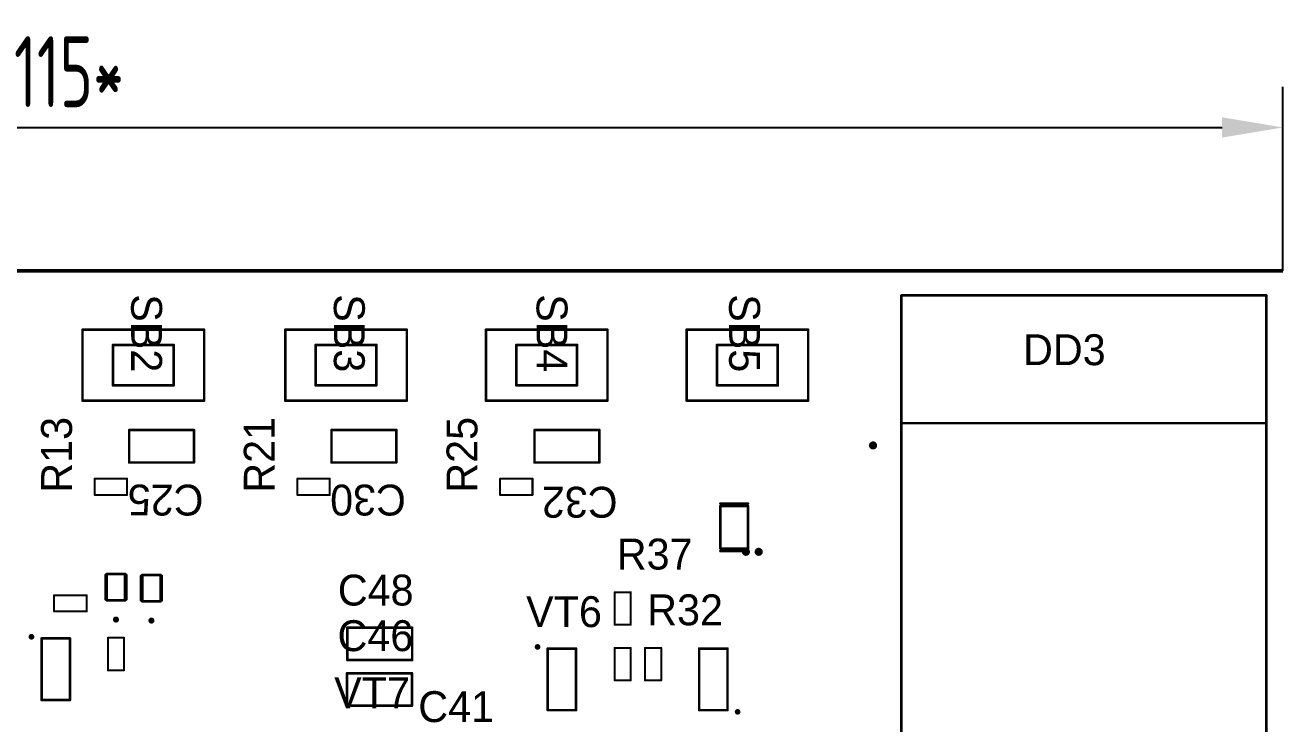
# Model space of a CAD drawing. Extents: x 882 to 2872, y 74 to 1007.
# Drawn here: x 2749 to 2811, y 433 to 467.4 of the extents above; entities that cross this region are included whole.
import ezdxf

# ---------------------------------------------------------------- set-up
doc = ezdxf.new("R2010")
doc.units = 0
doc.header["$MEASUREMENT"] = 0
doc.layers.get('0').update_dxf_attribs({"linetype": 'CONTINUOUS'})
doc.layers.get('DEFPOINTS').update_dxf_attribs({"linetype": 'CONTINUOUS'})
doc.layers.add('KeepOutLayer', color=6, linetype='CONTINUOUS', lineweight=158)
doc.layers.add('тонкая', color=7, linetype='CONTINUOUS', lineweight=20)
doc.layers.add('Mechanical13', color=56, linetype='CONTINUOUS')
doc.layers.add('TopOverlay', color=2, linetype='CONTINUOUS')
doc.styles.add('ЕСКД', font='eskd15.shx', dxfattribs={"width": 0.8})
doc.dimstyles.new('ЕСКД', dxfattribs={"dimtxt": 3.5, "dimasz": 3, "dimexe": 2, "dimexo": 0, "dimgap": 1, "dimtad": 1, "dimtoh": 1, "dimtxsty": 'ЕСКД', "dimcen": 0, "dimazin": 2, "dimtfac": 1, "dimtmove": 0, "dimatfit": 3, "dimfxl": 1, "dimarcsym": 0})

# ---------------------------------------------------------------- blocks, each defined once
blk = doc.blocks.new('CAP3216X125N_25')
at = {"layer": 'Mechanical13', "const_width": 0.127}
for points in [[(-1.6, 0.8), (-1.6, -0.8)], [(1.6, 0.8), (-1.6, 0.8)], [(1.6, 0.8), (1.6, -0.8)], [(1.6, -0.8), (-1.6, -0.8)]]:
    blk.add_lwpolyline(points, dxfattribs=at)
at = {"layer": 'Mechanical13', "const_width": 0.0635}
for points in [[(-1.632, 0.8, 1), (-1.568, 0.8, 1)], [(-1.632, 0.8, 1), (-1.568, 0.8, 1)], [(1.568, 0.8, 1), (1.632, 0.8, 1)], [(1.568, 0.8, 1), (1.632, 0.8, 1)], [(-1.632, -0.8, 1), (-1.568, -0.8, 1)], [(-1.632, -0.8, 1), (-1.568, -0.8, 1)], [(1.568, -0.8, 1), (1.632, -0.8, 1)], [(1.568, -0.8, 1), (1.632, -0.8, 1)]]:
    blk.add_lwpolyline(points, format="xyb", close=True, dxfattribs=at)
blk = doc.blocks.new('CAP3216X125N_30')
at = {"layer": 'Mechanical13', "const_width": 0.127}
for points in [[(-1.6, 0.8), (-1.6, -0.8)], [(1.6, 0.8), (-1.6, 0.8)], [(1.6, 0.8), (1.6, -0.8)], [(1.6, -0.8), (-1.6, -0.8)]]:
    blk.add_lwpolyline(points, dxfattribs=at)
at = {"layer": 'Mechanical13', "const_width": 0.0635}
for points in [[(-1.632, 0.8, 1), (-1.568, 0.8, 1)], [(-1.632, 0.8, 1), (-1.568, 0.8, 1)], [(1.568, 0.8, 1), (1.632, 0.8, 1)], [(1.568, 0.8, 1), (1.632, 0.8, 1)], [(-1.632, -0.8, 1), (-1.568, -0.8, 1)], [(-1.632, -0.8, 1), (-1.568, -0.8, 1)], [(1.568, -0.8, 1), (1.632, -0.8, 1)], [(1.568, -0.8, 1), (1.632, -0.8, 1)]]:
    blk.add_lwpolyline(points, format="xyb", close=True, dxfattribs=at)
blk = doc.blocks.new('CAP3216X125N_32')
at = {"layer": 'Mechanical13', "const_width": 0.127}
for points in [[(-1.6, 0.8), (-1.6, -0.8)], [(1.6, 0.8), (-1.6, 0.8)], [(1.6, 0.8), (1.6, -0.8)], [(1.6, -0.8), (-1.6, -0.8)]]:
    blk.add_lwpolyline(points, dxfattribs=at)
at = {"layer": 'Mechanical13', "const_width": 0.0635}
for points in [[(-1.632, 0.8, 1), (-1.568, 0.8, 1)], [(-1.632, 0.8, 1), (-1.568, 0.8, 1)], [(1.568, 0.8, 1), (1.632, 0.8, 1)], [(1.568, 0.8, 1), (1.632, 0.8, 1)], [(-1.632, -0.8, 1), (-1.568, -0.8, 1)], [(-1.632, -0.8, 1), (-1.568, -0.8, 1)], [(1.568, -0.8, 1), (1.632, -0.8, 1)], [(1.568, -0.8, 1), (1.632, -0.8, 1)]]:
    blk.add_lwpolyline(points, format="xyb", close=True, dxfattribs=at)
blk = doc.blocks.new('CAP3216X125N_46')
at = {"layer": 'Mechanical13', "const_width": 0.127}
for points in [[(-1.6, -0.8), (-1.6, 0.8)], [(-1.6, 0.8), (1.6, 0.8)], [(1.6, -0.8), (1.6, 0.8)], [(-1.6, -0.8), (1.6, -0.8)]]:
    blk.add_lwpolyline(points, dxfattribs=at)
at = {"layer": 'Mechanical13', "const_width": 0.0635}
for points in [[(-1.632, 0.8, 1), (-1.568, 0.8, 1)], [(-1.632, 0.8, 1), (-1.568, 0.8, 1)], [(1.568, 0.8, 1), (1.632, 0.8, 1)], [(1.568, 0.8, 1), (1.632, 0.8, 1)], [(-1.632, -0.8, 1), (-1.568, -0.8, 1)], [(-1.632, -0.8, 1), (-1.568, -0.8, 1)], [(1.568, -0.8, 1), (1.632, -0.8, 1)], [(1.568, -0.8, 1), (1.632, -0.8, 1)]]:
    blk.add_lwpolyline(points, format="xyb", close=True, dxfattribs=at)
blk = doc.blocks.new('CAP3216X125N_48')
at = {"layer": 'Mechanical13', "const_width": 0.127}
for points in [[(-1.6, -0.8), (-1.6, 0.8)], [(-1.6, 0.8), (1.6, 0.8)], [(1.6, -0.8), (1.6, 0.8)], [(-1.6, -0.8), (1.6, -0.8)]]:
    blk.add_lwpolyline(points, dxfattribs=at)
at = {"layer": 'Mechanical13', "const_width": 0.0635}
for points in [[(-1.632, 0.8, 1), (-1.568, 0.8, 1)], [(-1.632, 0.8, 1), (-1.568, 0.8, 1)], [(1.568, 0.8, 1), (1.632, 0.8, 1)], [(1.568, 0.8, 1), (1.632, 0.8, 1)], [(-1.632, -0.8, 1), (-1.568, -0.8, 1)], [(-1.632, -0.8, 1), (-1.568, -0.8, 1)], [(1.568, -0.8, 1), (1.632, -0.8, 1)], [(1.568, -0.8, 1), (1.632, -0.8, 1)]]:
    blk.add_lwpolyline(points, format="xyb", close=True, dxfattribs=at)
blk = doc.blocks.new('XCVR_ESP32_WROVER_53')
at = {"layer": 'Mechanical13', "const_width": 0.127}
for points in [[(-9, 9.4), (-9, 15.7)], [(-9, 15.7), (9, 15.7)], [(9, 9.4), (9, 15.7)], [(-9, -15.7), (-9, 9.4)], [(-9, 9.4), (9, 9.4)], [(9, -15.7), (9, 9.4)], [(-9, -15.7), (9, -15.7)]]:
    blk.add_lwpolyline(points, dxfattribs=at)
at = {"layer": 'Mechanical13'}
for points, const_width in [([(-9.032, 15.7, 1), (-8.968, 15.7, 1)], 0.0635), ([(-9.032, 15.7, 1), (-8.968, 15.7, 1)], 0.0635), ([(8.968, 15.7, 1), (9.032, 15.7, 1)], 0.0635), ([(8.968, 15.7, 1), (9.032, 15.7, 1)], 0.0635), ([(-9.032, 9.4, 1), (-8.968, 9.4, 1)], 0.0635), ([(-9.032, 9.4, 1), (-8.968, 9.4, 1)], 0.0635), ([(-9.032, 9.4, 1), (-8.968, 9.4, 1)], 0.0635), ([(8.968, 9.4, 1), (9.032, 9.4, 1)], 0.0635), ([(8.968, 9.4, 1), (9.032, 9.4, 1)], 0.0635), ([(8.968, 9.4, 1), (9.032, 9.4, 1)], 0.0635), ([(-10.3, 8.3, 1), (-10.5, 8.3, 1)], 0.2), ([(-10.55, 8.3, 1), (-10.45, 8.3, 1)], 0.1), ([(-10.35, 8.3, 1), (-10.25, 8.3, 1)], 0.1), ([(-9.032, -15.7, 1), (-8.968, -15.7, 1)], 0.0635), ([(-9.032, -15.7, 1), (-8.968, -15.7, 1)], 0.0635), ([(8.968, -15.7, 1), (9.032, -15.7, 1)], 0.0635), ([(8.968, -15.7, 1), (9.032, -15.7, 1)], 0.0635)]:
    blk.add_lwpolyline(points, format="xyb", close=True, dxfattribs=dict(at, const_width=const_width))
at = {"layer": 'TopOverlay', "const_width": 0.127}
for points in [[(-9, 9.13), (-9, 15.7)], [(-9, 15.7), (9, 15.7)], [(9, 9.13), (9, 15.7)], [(-9, -15.7), (-9, -15.5)], [(9, -15.7), (9, -15.5)], [(-9, -15.7), (9, -15.7)]]:
    blk.add_lwpolyline(points, dxfattribs=at)
at = {"layer": 'TopOverlay'}
for points, const_width in [([(-9.032, 15.7, 1), (-8.968, 15.7, 1)], 0.0635), ([(-9.032, 15.7, 1), (-8.968, 15.7, 1)], 0.0635), ([(8.968, 15.7, 1), (9.032, 15.7, 1)], 0.0635), ([(8.968, 15.7, 1), (9.032, 15.7, 1)], 0.0635), ([(-9.032, 9.13, 1), (-8.968, 9.13, 1)], 0.0635), ([(8.968, 9.13, 1), (9.032, 9.13, 1)], 0.0635), ([(-10.3, 8.3, 1), (-10.5, 8.3, 1)], 0.2), ([(-10.55, 8.3, 1), (-10.45, 8.3, 1)], 0.1), ([(-10.35, 8.3, 1), (-10.25, 8.3, 1)], 0.1), ([(-9.032, -15.5, 1), (-8.968, -15.5, 1)], 0.0635), ([(8.968, -15.5, 1), (9.032, -15.5, 1)], 0.0635), ([(-9.032, -15.7, 1), (-8.968, -15.7, 1)], 0.0635), ([(-9.032, -15.7, 1), (-8.968, -15.7, 1)], 0.0635), ([(8.968, -15.7, 1), (9.032, -15.7, 1)], 0.0635), ([(8.968, -15.7, 1), (9.032, -15.7, 1)], 0.0635)]:
    blk.add_lwpolyline(points, format="xyb", close=True, dxfattribs=dict(at, const_width=const_width))
blk = doc.blocks.new('SOP65P210X100_6N_60')
at = {"layer": 'Mechanical13'}
for points, const_width in [([(-1.111, 1.208, 1), (-1.311, 1.208, 1)], 0.2), ([(-1.361, 1.208, 1), (-1.261, 1.208, 1)], 0.1), ([(-1.161, 1.208, 1), (-1.061, 1.208, 1)], 0.1), ([(-0.712, 1.05, 1), (-0.648, 1.05, 1)], 0.0635), ([(-0.712, 1.05, 1), (-0.648, 1.05, 1)], 0.0635), ([(0.648, 1.05, 1), (0.712, 1.05, 1)], 0.0635), ([(0.648, 1.05, 1), (0.712, 1.05, 1)], 0.0635), ([(-0.712, -1.05, 1), (-0.648, -1.05, 1)], 0.0635), ([(-0.712, -1.05, 1), (-0.648, -1.05, 1)], 0.0635), ([(0.648, -1.05, 1), (0.712, -1.05, 1)], 0.0635), ([(0.648, -1.05, 1), (0.712, -1.05, 1)], 0.0635)]:
    blk.add_lwpolyline(points, format="xyb", close=True, dxfattribs=dict(at, const_width=const_width))
at = {"layer": 'Mechanical13', "const_width": 0.127}
for points in [[(0.68, 1.05), (-0.68, 1.05)], [(-0.68, 1.05), (-0.68, -1.05)], [(0.68, 1.05), (0.68, -1.05)], [(0.68, -1.05), (-0.68, -1.05)]]:
    blk.add_lwpolyline(points, dxfattribs=at)
at = {"layer": 'TopOverlay'}
for points, const_width in [([(-0.476, 1.208, 1), (-0.676, 1.208, 1)], 0.2), ([(-0.726, 1.208, 1), (-0.626, 1.208, 1)], 0.1), ([(-0.526, 1.208, 1), (-0.426, 1.208, 1)], 0.1), ([(-0.712, 1.17, 1), (-0.648, 1.17, 1)], 0.0635), ([(0.648, 1.17, 1), (0.712, 1.17, 1)], 0.0635), ([(-0.712, -1.17, 1), (-0.648, -1.17, 1)], 0.0635), ([(0.648, -1.17, 1), (0.712, -1.17, 1)], 0.0635)]:
    blk.add_lwpolyline(points, format="xyb", close=True, dxfattribs=dict(at, const_width=const_width))
at = {"layer": 'TopOverlay', "const_width": 0.127}
for points in [[(0.68, 1.17), (-0.68, 1.17)], [(0.68, -1.17), (-0.68, -1.17)]]:
    blk.add_lwpolyline(points, dxfattribs=at)
blk = doc.blocks.new('___0603_73')
at = {"layer": 'KeepOutLayer', "const_width": 0.1}
for points in [[(-0.8, 0.4), (-0.8, -0.4)], [(0.8, 0.4), (-0.8, 0.4)], [(0.8, 0.4), (0.8, -0.4)], [(0.8, -0.4), (-0.8, -0.4)]]:
    blk.add_lwpolyline(points, dxfattribs=at)
at = {"layer": 'KeepOutLayer', "const_width": 0.05}
for points in [[(-0.825, 0.4, 1), (-0.775, 0.4, 1)], [(-0.825, 0.4, 1), (-0.775, 0.4, 1)], [(0.775, 0.4, 1), (0.825, 0.4, 1)], [(0.775, 0.4, 1), (0.825, 0.4, 1)], [(-0.825, -0.4, 1), (-0.775, -0.4, 1)], [(-0.825, -0.4, 1), (-0.775, -0.4, 1)], [(0.775, -0.4, 1), (0.825, -0.4, 1)], [(0.775, -0.4, 1), (0.825, -0.4, 1)]]:
    blk.add_lwpolyline(points, format="xyb", close=True, dxfattribs=at)
at = {"layer": 'TopOverlay', "const_width": 0.1}
for points in [[(0.25, 0.4), (-0.25, 0.4)], [(0.25, -0.4), (-0.25, -0.4)]]:
    blk.add_lwpolyline(points, dxfattribs=at)
at = {"layer": 'TopOverlay', "const_width": 0.05}
for points in [[(-0.275, 0.4, 1), (-0.225, 0.4, 1)], [(0.225, 0.4, 1), (0.275, 0.4, 1)], [(-0.275, -0.4, 1), (-0.225, -0.4, 1)], [(0.225, -0.4, 1), (0.275, -0.4, 1)]]:
    blk.add_lwpolyline(points, format="xyb", close=True, dxfattribs=at)
blk = doc.blocks.new('___0603_81')
at = {"layer": 'KeepOutLayer', "const_width": 0.1}
for points in [[(-0.8, 0.4), (-0.8, -0.4)], [(0.8, 0.4), (-0.8, 0.4)], [(0.8, 0.4), (0.8, -0.4)], [(0.8, -0.4), (-0.8, -0.4)]]:
    blk.add_lwpolyline(points, dxfattribs=at)
at = {"layer": 'KeepOutLayer', "const_width": 0.05}
for points in [[(-0.825, 0.4, 1), (-0.775, 0.4, 1)], [(-0.825, 0.4, 1), (-0.775, 0.4, 1)], [(0.775, 0.4, 1), (0.825, 0.4, 1)], [(0.775, 0.4, 1), (0.825, 0.4, 1)], [(-0.825, -0.4, 1), (-0.775, -0.4, 1)], [(-0.825, -0.4, 1), (-0.775, -0.4, 1)], [(0.775, -0.4, 1), (0.825, -0.4, 1)], [(0.775, -0.4, 1), (0.825, -0.4, 1)]]:
    blk.add_lwpolyline(points, format="xyb", close=True, dxfattribs=at)
at = {"layer": 'TopOverlay', "const_width": 0.1}
for points in [[(0.25, 0.4), (-0.25, 0.4)], [(0.25, -0.4), (-0.25, -0.4)]]:
    blk.add_lwpolyline(points, dxfattribs=at)
at = {"layer": 'TopOverlay', "const_width": 0.05}
for points in [[(-0.275, 0.4, 1), (-0.225, 0.4, 1)], [(0.225, 0.4, 1), (0.275, 0.4, 1)], [(-0.275, -0.4, 1), (-0.225, -0.4, 1)], [(0.225, -0.4, 1), (0.275, -0.4, 1)]]:
    blk.add_lwpolyline(points, format="xyb", close=True, dxfattribs=at)
blk = doc.blocks.new('___0603_82')
at = {"layer": 'KeepOutLayer', "const_width": 0.1}
for points in [[(-0.8, 0.4), (-0.8, -0.4)], [(-0.8, 0.4), (0.8, 0.4)], [(0.8, 0.4), (0.8, -0.4)], [(-0.8, -0.4), (0.8, -0.4)]]:
    blk.add_lwpolyline(points, dxfattribs=at)
at = {"layer": 'KeepOutLayer', "const_width": 0.05}
for points in [[(-0.825, 0.4, 1), (-0.775, 0.4, 1)], [(-0.825, 0.4, 1), (-0.775, 0.4, 1)], [(0.775, 0.4, 1), (0.825, 0.4, 1)], [(0.775, 0.4, 1), (0.825, 0.4, 1)], [(-0.825, -0.4, 1), (-0.775, -0.4, 1)], [(-0.825, -0.4, 1), (-0.775, -0.4, 1)], [(0.775, -0.4, 1), (0.825, -0.4, 1)], [(0.775, -0.4, 1), (0.825, -0.4, 1)]]:
    blk.add_lwpolyline(points, format="xyb", close=True, dxfattribs=at)
at = {"layer": 'TopOverlay', "const_width": 0.1}
for points in [[(-0.25, 0.4), (0.25, 0.4)], [(-0.25, -0.4), (0.25, -0.4)]]:
    blk.add_lwpolyline(points, dxfattribs=at)
at = {"layer": 'TopOverlay', "const_width": 0.05}
for points in [[(-0.275, 0.4, 1), (-0.225, 0.4, 1)], [(0.225, 0.4, 1), (0.275, 0.4, 1)], [(-0.275, -0.4, 1), (-0.225, -0.4, 1)], [(0.225, -0.4, 1), (0.275, -0.4, 1)]]:
    blk.add_lwpolyline(points, format="xyb", close=True, dxfattribs=at)
blk = doc.blocks.new('___0603_84')
at = {"layer": 'KeepOutLayer', "const_width": 0.1}
for points in [[(-0.8, -0.4), (-0.8, 0.4)], [(-0.8, 0.4), (0.8, 0.4)], [(0.8, -0.4), (0.8, 0.4)], [(-0.8, -0.4), (0.8, -0.4)]]:
    blk.add_lwpolyline(points, dxfattribs=at)
at = {"layer": 'KeepOutLayer', "const_width": 0.05}
for points in [[(-0.825, 0.4, 1), (-0.775, 0.4, 1)], [(-0.825, 0.4, 1), (-0.775, 0.4, 1)], [(0.775, 0.4, 1), (0.825, 0.4, 1)], [(0.775, 0.4, 1), (0.825, 0.4, 1)], [(-0.825, -0.4, 1), (-0.775, -0.4, 1)], [(-0.825, -0.4, 1), (-0.775, -0.4, 1)], [(0.775, -0.4, 1), (0.825, -0.4, 1)], [(0.775, -0.4, 1), (0.825, -0.4, 1)]]:
    blk.add_lwpolyline(points, format="xyb", close=True, dxfattribs=at)
at = {"layer": 'TopOverlay', "const_width": 0.1}
for points in [[(-0.25, 0.4), (0.25, 0.4)], [(-0.25, -0.4), (0.25, -0.4)]]:
    blk.add_lwpolyline(points, dxfattribs=at)
at = {"layer": 'TopOverlay', "const_width": 0.05}
for points in [[(-0.275, 0.4, 1), (-0.225, 0.4, 1)], [(0.225, 0.4, 1), (0.275, 0.4, 1)], [(-0.275, -0.4, 1), (-0.225, -0.4, 1)], [(0.225, -0.4, 1), (0.275, -0.4, 1)]]:
    blk.add_lwpolyline(points, format="xyb", close=True, dxfattribs=at)
blk = doc.blocks.new('___0603_85')
at = {"layer": 'KeepOutLayer', "const_width": 0.1}
for points in [[(-0.8, 0.4), (-0.8, -0.4)], [(0.8, 0.4), (-0.8, 0.4)], [(0.8, 0.4), (0.8, -0.4)], [(0.8, -0.4), (-0.8, -0.4)]]:
    blk.add_lwpolyline(points, dxfattribs=at)
at = {"layer": 'KeepOutLayer', "const_width": 0.05}
for points in [[(-0.825, 0.4, 1), (-0.775, 0.4, 1)], [(-0.825, 0.4, 1), (-0.775, 0.4, 1)], [(0.775, 0.4, 1), (0.825, 0.4, 1)], [(0.775, 0.4, 1), (0.825, 0.4, 1)], [(-0.825, -0.4, 1), (-0.775, -0.4, 1)], [(-0.825, -0.4, 1), (-0.775, -0.4, 1)], [(0.775, -0.4, 1), (0.825, -0.4, 1)], [(0.775, -0.4, 1), (0.825, -0.4, 1)]]:
    blk.add_lwpolyline(points, format="xyb", close=True, dxfattribs=at)
at = {"layer": 'TopOverlay', "const_width": 0.1}
for points in [[(0.25, 0.4), (-0.25, 0.4)], [(0.25, -0.4), (-0.25, -0.4)]]:
    blk.add_lwpolyline(points, dxfattribs=at)
at = {"layer": 'TopOverlay', "const_width": 0.05}
for points in [[(-0.275, 0.4, 1), (-0.225, 0.4, 1)], [(0.225, 0.4, 1), (0.275, 0.4, 1)], [(-0.275, -0.4, 1), (-0.225, -0.4, 1)], [(0.225, -0.4, 1), (0.275, -0.4, 1)]]:
    blk.add_lwpolyline(points, format="xyb", close=True, dxfattribs=at)
blk = doc.blocks.new('___0603_92')
at = {"layer": 'KeepOutLayer', "const_width": 0.1}
for points in [[(-0.8, 0.4), (-0.8, -0.4)], [(-0.8, 0.4), (0.8, 0.4)], [(0.8, 0.4), (0.8, -0.4)], [(-0.8, -0.4), (0.8, -0.4)]]:
    blk.add_lwpolyline(points, dxfattribs=at)
at = {"layer": 'KeepOutLayer', "const_width": 0.05}
for points in [[(-0.825, 0.4, 1), (-0.775, 0.4, 1)], [(-0.825, 0.4, 1), (-0.775, 0.4, 1)], [(0.775, 0.4, 1), (0.825, 0.4, 1)], [(0.775, 0.4, 1), (0.825, 0.4, 1)], [(-0.825, -0.4, 1), (-0.775, -0.4, 1)], [(-0.825, -0.4, 1), (-0.775, -0.4, 1)], [(0.775, -0.4, 1), (0.825, -0.4, 1)], [(0.775, -0.4, 1), (0.825, -0.4, 1)]]:
    blk.add_lwpolyline(points, format="xyb", close=True, dxfattribs=at)
at = {"layer": 'TopOverlay', "const_width": 0.1}
for points in [[(-0.25, 0.4), (0.25, 0.4)], [(-0.25, -0.4), (0.25, -0.4)]]:
    blk.add_lwpolyline(points, dxfattribs=at)
at = {"layer": 'TopOverlay', "const_width": 0.05}
for points in [[(-0.275, 0.4, 1), (-0.225, 0.4, 1)], [(0.225, 0.4, 1), (0.275, 0.4, 1)], [(-0.275, -0.4, 1), (-0.225, -0.4, 1)], [(0.225, -0.4, 1), (0.275, -0.4, 1)]]:
    blk.add_lwpolyline(points, format="xyb", close=True, dxfattribs=at)
blk = doc.blocks.new('___0603_93')
at = {"layer": 'KeepOutLayer', "const_width": 0.1}
for points in [[(-0.8, 0.4), (-0.8, -0.4)], [(-0.8, 0.4), (0.8, 0.4)], [(0.8, 0.4), (0.8, -0.4)], [(-0.8, -0.4), (0.8, -0.4)]]:
    blk.add_lwpolyline(points, dxfattribs=at)
at = {"layer": 'KeepOutLayer', "const_width": 0.05}
for points in [[(-0.825, 0.4, 1), (-0.775, 0.4, 1)], [(-0.825, 0.4, 1), (-0.775, 0.4, 1)], [(0.775, 0.4, 1), (0.825, 0.4, 1)], [(0.775, 0.4, 1), (0.825, 0.4, 1)], [(-0.825, -0.4, 1), (-0.775, -0.4, 1)], [(-0.825, -0.4, 1), (-0.775, -0.4, 1)], [(0.775, -0.4, 1), (0.825, -0.4, 1)], [(0.775, -0.4, 1), (0.825, -0.4, 1)]]:
    blk.add_lwpolyline(points, format="xyb", close=True, dxfattribs=at)
at = {"layer": 'TopOverlay', "const_width": 0.1}
for points in [[(-0.25, 0.4), (0.25, 0.4)], [(-0.25, -0.4), (0.25, -0.4)]]:
    blk.add_lwpolyline(points, dxfattribs=at)
at = {"layer": 'TopOverlay', "const_width": 0.05}
for points in [[(-0.275, 0.4, 1), (-0.225, 0.4, 1)], [(0.225, 0.4, 1), (0.275, 0.4, 1)], [(-0.275, -0.4, 1), (-0.225, -0.4, 1)], [(0.225, -0.4, 1), (0.275, -0.4, 1)]]:
    blk.add_lwpolyline(points, format="xyb", close=True, dxfattribs=at)
blk = doc.blocks.new('___0603_97')
at = {"layer": 'KeepOutLayer', "const_width": 0.1}
for points in [[(-0.8, 0.4), (-0.8, -0.4)], [(-0.8, 0.4), (0.8, 0.4)], [(0.8, 0.4), (0.8, -0.4)], [(-0.8, -0.4), (0.8, -0.4)]]:
    blk.add_lwpolyline(points, dxfattribs=at)
at = {"layer": 'KeepOutLayer', "const_width": 0.05}
for points in [[(-0.825, 0.4, 1), (-0.775, 0.4, 1)], [(-0.825, 0.4, 1), (-0.775, 0.4, 1)], [(0.775, 0.4, 1), (0.825, 0.4, 1)], [(0.775, 0.4, 1), (0.825, 0.4, 1)], [(-0.825, -0.4, 1), (-0.775, -0.4, 1)], [(-0.825, -0.4, 1), (-0.775, -0.4, 1)], [(0.775, -0.4, 1), (0.825, -0.4, 1)], [(0.775, -0.4, 1), (0.825, -0.4, 1)]]:
    blk.add_lwpolyline(points, format="xyb", close=True, dxfattribs=at)
at = {"layer": 'TopOverlay', "const_width": 0.1}
for points in [[(-0.25, 0.4), (0.25, 0.4)], [(-0.25, -0.4), (0.25, -0.4)]]:
    blk.add_lwpolyline(points, dxfattribs=at)
at = {"layer": 'TopOverlay', "const_width": 0.05}
for points in [[(-0.275, 0.4, 1), (-0.225, 0.4, 1)], [(0.225, 0.4, 1), (0.275, 0.4, 1)], [(-0.275, -0.4, 1), (-0.225, -0.4, 1)], [(0.225, -0.4, 1), (0.275, -0.4, 1)]]:
    blk.add_lwpolyline(points, format="xyb", close=True, dxfattribs=at)
blk = doc.blocks.new('SW_147873_1_104')
at = {"layer": 'Mechanical13', "const_width": 0.127}
for points in [[(-3, 1.75), (3, 1.75)], [(-3, -1.75), (-3, 1.75)], [(3, -1.75), (3, 1.75)], [(-1.5, 1), (1.5, 1)], [(-1.5, -1), (-1.5, 1)], [(1.5, -1), (1.5, 1)], [(-1.5, -1), (1.5, -1)], [(-3, -1.75), (3, -1.75)]]:
    blk.add_lwpolyline(points, dxfattribs=at)
at = {"layer": 'Mechanical13', "const_width": 0.0635}
for points in [[(-3.032, 1.75, 1), (-2.968, 1.75, 1)], [(-3.032, 1.75, 1), (-2.968, 1.75, 1)], [(2.968, 1.75, 1), (3.032, 1.75, 1)], [(2.968, 1.75, 1), (3.032, 1.75, 1)], [(-1.532, 1, 1), (-1.468, 1, 1)], [(-1.532, 1, 1), (-1.468, 1, 1)], [(1.468, 1, 1), (1.532, 1, 1)], [(1.468, 1, 1), (1.532, 1, 1)], [(-1.532, -1, 1), (-1.468, -1, 1)], [(-1.532, -1, 1), (-1.468, -1, 1)], [(1.468, -1, 1), (1.532, -1, 1)], [(1.468, -1, 1), (1.532, -1, 1)], [(-3.032, -1.75, 1), (-2.968, -1.75, 1)], [(-3.032, -1.75, 1), (-2.968, -1.75, 1)], [(2.968, -1.75, 1), (3.032, -1.75, 1)], [(2.968, -1.75, 1), (3.032, -1.75, 1)]]:
    blk.add_lwpolyline(points, format="xyb", close=True, dxfattribs=at)
at = {"layer": 'TopOverlay', "const_width": 0.127}
for points in [[(-3, 1.75), (3, 1.75)], [(-3, -1.75), (3, -1.75)]]:
    blk.add_lwpolyline(points, dxfattribs=at)
at = {"layer": 'TopOverlay', "const_width": 0.0635}
for points in [[(-3.032, 1.75, 1), (-2.968, 1.75, 1)], [(2.968, 1.75, 1), (3.032, 1.75, 1)], [(-3.032, -1.75, 1), (-2.968, -1.75, 1)], [(2.968, -1.75, 1), (3.032, -1.75, 1)]]:
    blk.add_lwpolyline(points, format="xyb", close=True, dxfattribs=at)
blk = doc.blocks.new('SW_147873_1_105')
at = {"layer": 'Mechanical13', "const_width": 0.127}
for points in [[(-3, 1.75), (3, 1.75)], [(-3, -1.75), (-3, 1.75)], [(3, -1.75), (3, 1.75)], [(-1.5, 1), (1.5, 1)], [(-1.5, -1), (-1.5, 1)], [(1.5, -1), (1.5, 1)], [(-1.5, -1), (1.5, -1)], [(-3, -1.75), (3, -1.75)]]:
    blk.add_lwpolyline(points, dxfattribs=at)
at = {"layer": 'Mechanical13', "const_width": 0.0635}
for points in [[(-3.032, 1.75, 1), (-2.968, 1.75, 1)], [(-3.032, 1.75, 1), (-2.968, 1.75, 1)], [(2.968, 1.75, 1), (3.032, 1.75, 1)], [(2.968, 1.75, 1), (3.032, 1.75, 1)], [(-1.532, 1, 1), (-1.468, 1, 1)], [(-1.532, 1, 1), (-1.468, 1, 1)], [(1.468, 1, 1), (1.532, 1, 1)], [(1.468, 1, 1), (1.532, 1, 1)], [(-1.532, -1, 1), (-1.468, -1, 1)], [(-1.532, -1, 1), (-1.468, -1, 1)], [(1.468, -1, 1), (1.532, -1, 1)], [(1.468, -1, 1), (1.532, -1, 1)], [(-3.032, -1.75, 1), (-2.968, -1.75, 1)], [(-3.032, -1.75, 1), (-2.968, -1.75, 1)], [(2.968, -1.75, 1), (3.032, -1.75, 1)], [(2.968, -1.75, 1), (3.032, -1.75, 1)]]:
    blk.add_lwpolyline(points, format="xyb", close=True, dxfattribs=at)
at = {"layer": 'TopOverlay', "const_width": 0.127}
for points in [[(-3, 1.75), (3, 1.75)], [(-3, -1.75), (3, -1.75)]]:
    blk.add_lwpolyline(points, dxfattribs=at)
at = {"layer": 'TopOverlay', "const_width": 0.0635}
for points in [[(-3.032, 1.75, 1), (-2.968, 1.75, 1)], [(2.968, 1.75, 1), (3.032, 1.75, 1)], [(-3.032, -1.75, 1), (-2.968, -1.75, 1)], [(2.968, -1.75, 1), (3.032, -1.75, 1)]]:
    blk.add_lwpolyline(points, format="xyb", close=True, dxfattribs=at)
blk = doc.blocks.new('SW_147873_1_106')
at = {"layer": 'Mechanical13', "const_width": 0.127}
for points in [[(-3, 1.75), (3, 1.75)], [(-3, -1.75), (-3, 1.75)], [(3, -1.75), (3, 1.75)], [(-1.5, 1), (1.5, 1)], [(-1.5, -1), (-1.5, 1)], [(1.5, -1), (1.5, 1)], [(-1.5, -1), (1.5, -1)], [(-3, -1.75), (3, -1.75)]]:
    blk.add_lwpolyline(points, dxfattribs=at)
at = {"layer": 'Mechanical13', "const_width": 0.0635}
for points in [[(-3.032, 1.75, 1), (-2.968, 1.75, 1)], [(-3.032, 1.75, 1), (-2.968, 1.75, 1)], [(2.968, 1.75, 1), (3.032, 1.75, 1)], [(2.968, 1.75, 1), (3.032, 1.75, 1)], [(-1.532, 1, 1), (-1.468, 1, 1)], [(-1.532, 1, 1), (-1.468, 1, 1)], [(1.468, 1, 1), (1.532, 1, 1)], [(1.468, 1, 1), (1.532, 1, 1)], [(-1.532, -1, 1), (-1.468, -1, 1)], [(-1.532, -1, 1), (-1.468, -1, 1)], [(1.468, -1, 1), (1.532, -1, 1)], [(1.468, -1, 1), (1.532, -1, 1)], [(-3.032, -1.75, 1), (-2.968, -1.75, 1)], [(-3.032, -1.75, 1), (-2.968, -1.75, 1)], [(2.968, -1.75, 1), (3.032, -1.75, 1)], [(2.968, -1.75, 1), (3.032, -1.75, 1)]]:
    blk.add_lwpolyline(points, format="xyb", close=True, dxfattribs=at)
at = {"layer": 'TopOverlay', "const_width": 0.127}
for points in [[(-3, 1.75), (3, 1.75)], [(-3, -1.75), (3, -1.75)]]:
    blk.add_lwpolyline(points, dxfattribs=at)
at = {"layer": 'TopOverlay', "const_width": 0.0635}
for points in [[(-3.032, 1.75, 1), (-2.968, 1.75, 1)], [(2.968, 1.75, 1), (3.032, 1.75, 1)], [(-3.032, -1.75, 1), (-2.968, -1.75, 1)], [(2.968, -1.75, 1), (3.032, -1.75, 1)]]:
    blk.add_lwpolyline(points, format="xyb", close=True, dxfattribs=at)
blk = doc.blocks.new('SW_147873_1_107')
at = {"layer": 'Mechanical13', "const_width": 0.127}
for points in [[(-3, 1.75), (3, 1.75)], [(-3, -1.75), (-3, 1.75)], [(3, -1.75), (3, 1.75)], [(-1.5, 1), (1.5, 1)], [(-1.5, -1), (-1.5, 1)], [(1.5, -1), (1.5, 1)], [(-1.5, -1), (1.5, -1)], [(-3, -1.75), (3, -1.75)]]:
    blk.add_lwpolyline(points, dxfattribs=at)
at = {"layer": 'Mechanical13', "const_width": 0.0635}
for points in [[(-3.032, 1.75, 1), (-2.968, 1.75, 1)], [(-3.032, 1.75, 1), (-2.968, 1.75, 1)], [(2.968, 1.75, 1), (3.032, 1.75, 1)], [(2.968, 1.75, 1), (3.032, 1.75, 1)], [(-1.532, 1, 1), (-1.468, 1, 1)], [(-1.532, 1, 1), (-1.468, 1, 1)], [(1.468, 1, 1), (1.532, 1, 1)], [(1.468, 1, 1), (1.532, 1, 1)], [(-1.532, -1, 1), (-1.468, -1, 1)], [(-1.532, -1, 1), (-1.468, -1, 1)], [(1.468, -1, 1), (1.532, -1, 1)], [(1.468, -1, 1), (1.532, -1, 1)], [(-3.032, -1.75, 1), (-2.968, -1.75, 1)], [(-3.032, -1.75, 1), (-2.968, -1.75, 1)], [(2.968, -1.75, 1), (3.032, -1.75, 1)], [(2.968, -1.75, 1), (3.032, -1.75, 1)]]:
    blk.add_lwpolyline(points, format="xyb", close=True, dxfattribs=at)
at = {"layer": 'TopOverlay', "const_width": 0.127}
for points in [[(-3, 1.75), (3, 1.75)], [(-3, -1.75), (3, -1.75)]]:
    blk.add_lwpolyline(points, dxfattribs=at)
at = {"layer": 'TopOverlay', "const_width": 0.0635}
for points in [[(-3.032, 1.75, 1), (-2.968, 1.75, 1)], [(2.968, 1.75, 1), (3.032, 1.75, 1)], [(-3.032, -1.75, 1), (-2.968, -1.75, 1)], [(2.968, -1.75, 1), (3.032, -1.75, 1)]]:
    blk.add_lwpolyline(points, format="xyb", close=True, dxfattribs=at)
blk = doc.blocks.new('SODFL1608X70N_113')
at = {"layer": 'Mechanical13'}
for points, const_width in [([(-1.55, 0, 1), (-1.65, 0, 1)], 0.2), ([(-1.7, 0, 1), (-1.6, 0, 1)], 0.1), ([(-1.6, 0, 1), (-1.5, 0, 1)], 0.1), ([(-0.682, 0.45, 1), (-0.618, 0.45, 1)], 0.0635), ([(-0.682, 0.45, 1), (-0.618, 0.45, 1)], 0.0635), ([(0.618, 0.45, 1), (0.682, 0.45, 1)], 0.0635), ([(0.618, 0.45, 1), (0.682, 0.45, 1)], 0.0635), ([(-0.682, -0.45, 1), (-0.618, -0.45, 1)], 0.0635), ([(-0.682, -0.45, 1), (-0.618, -0.45, 1)], 0.0635), ([(0.618, -0.45, 1), (0.682, -0.45, 1)], 0.0635), ([(0.618, -0.45, 1), (0.682, -0.45, 1)], 0.0635)]:
    blk.add_lwpolyline(points, format="xyb", close=True, dxfattribs=dict(at, const_width=const_width))
at = {"layer": 'Mechanical13', "const_width": 0.127}
for points in [[(-0.65, 0.45), (0.65, 0.45)], [(-0.65, 0.45), (-0.65, -0.45)], [(0.65, 0.45), (0.65, -0.45)], [(-0.65, -0.45), (0.65, -0.45)]]:
    blk.add_lwpolyline(points, dxfattribs=at)
at = {"layer": 'TopOverlay'}
for points, const_width in [([(-1.55, 0, 1), (-1.65, 0, 1)], 0.2), ([(-1.7, 0, 1), (-1.6, 0, 1)], 0.1), ([(-1.6, 0, 1), (-1.5, 0, 1)], 0.1), ([(-0.632, 0.515, 1), (-0.568, 0.515, 1)], 0.0635), ([(0.568, 0.515, 1), (0.632, 0.515, 1)], 0.0635), ([(-0.632, -0.515, 1), (-0.568, -0.515, 1)], 0.0635), ([(0.568, -0.515, 1), (0.632, -0.515, 1)], 0.0635)]:
    blk.add_lwpolyline(points, format="xyb", close=True, dxfattribs=dict(at, const_width=const_width))
at = {"layer": 'TopOverlay', "const_width": 0.127}
for points in [[(-0.6, 0.515), (0.6, 0.515)], [(-0.6, -0.515), (0.6, -0.515)]]:
    blk.add_lwpolyline(points, dxfattribs=at)
blk = doc.blocks.new('SODFL1608X70N_114')
at = {"layer": 'Mechanical13'}
for points, const_width in [([(-1.55, 0, 1), (-1.65, 0, 1)], 0.2), ([(-1.7, 0, 1), (-1.6, 0, 1)], 0.1), ([(-1.6, 0, 1), (-1.5, 0, 1)], 0.1), ([(-0.682, 0.45, 1), (-0.618, 0.45, 1)], 0.0635), ([(-0.682, 0.45, 1), (-0.618, 0.45, 1)], 0.0635), ([(0.618, 0.45, 1), (0.682, 0.45, 1)], 0.0635), ([(0.618, 0.45, 1), (0.682, 0.45, 1)], 0.0635), ([(-0.682, -0.45, 1), (-0.618, -0.45, 1)], 0.0635), ([(-0.682, -0.45, 1), (-0.618, -0.45, 1)], 0.0635), ([(0.618, -0.45, 1), (0.682, -0.45, 1)], 0.0635), ([(0.618, -0.45, 1), (0.682, -0.45, 1)], 0.0635)]:
    blk.add_lwpolyline(points, format="xyb", close=True, dxfattribs=dict(at, const_width=const_width))
at = {"layer": 'Mechanical13', "const_width": 0.127}
for points in [[(-0.65, 0.45), (-0.65, -0.45)], [(-0.65, 0.45), (0.65, 0.45)], [(0.65, 0.45), (0.65, -0.45)], [(-0.65, -0.45), (0.65, -0.45)]]:
    blk.add_lwpolyline(points, dxfattribs=at)
at = {"layer": 'TopOverlay'}
for points, const_width in [([(-1.55, 0, 1), (-1.65, 0, 1)], 0.2), ([(-1.7, 0, 1), (-1.6, 0, 1)], 0.1), ([(-1.6, 0, 1), (-1.5, 0, 1)], 0.1), ([(-0.632, 0.515, 1), (-0.568, 0.515, 1)], 0.0635), ([(0.568, 0.515, 1), (0.632, 0.515, 1)], 0.0635), ([(-0.632, -0.515, 1), (-0.568, -0.515, 1)], 0.0635), ([(0.568, -0.515, 1), (0.632, -0.515, 1)], 0.0635)]:
    blk.add_lwpolyline(points, format="xyb", close=True, dxfattribs=dict(at, const_width=const_width))
at = {"layer": 'TopOverlay', "const_width": 0.127}
for points in [[(-0.6, 0.515), (0.6, 0.515)], [(-0.6, -0.515), (0.6, -0.515)]]:
    blk.add_lwpolyline(points, dxfattribs=at)
blk = doc.blocks.new('SOT23_3P96_237X112L42X44_124')
at = {"layer": 'Mechanical13', "const_width": 0.127}
for points in [[(-0.7, -1.52), (-0.7, 1.52)], [(-0.7, 1.52), (0.7, 1.52)], [(0.7, -1.52), (0.7, 1.52)], [(-0.7, -1.52), (0.7, -1.52)]]:
    blk.add_lwpolyline(points, dxfattribs=at)
at = {"layer": 'Mechanical13', "const_width": 0.0635}
for points in [[(-0.732, 1.52, 1), (-0.668, 1.52, 1)], [(-0.732, 1.52, 1), (-0.668, 1.52, 1)], [(0.668, 1.52, 1), (0.732, 1.52, 1)], [(0.668, 1.52, 1), (0.732, 1.52, 1)], [(-0.732, -1.52, 1), (-0.668, -1.52, 1)], [(-0.732, -1.52, 1), (-0.668, -1.52, 1)], [(0.668, -1.52, 1), (0.732, -1.52, 1)], [(0.668, -1.52, 1), (0.732, -1.52, 1)]]:
    blk.add_lwpolyline(points, format="xyb", close=True, dxfattribs=at)
at = {"layer": 'TopOverlay'}
for points, const_width in [([(-1.13, 1.6, 1), (-1.27, 1.6, 1)], 0.14), ([(-1.305, 1.6, 1), (-1.235, 1.6, 1)], 0.07), ([(-1.165, 1.6, 1), (-1.095, 1.6, 1)], 0.07), ([(-0.732, 1.52, 1), (-0.668, 1.52, 1)], 0.0635), ([(0.668, 1.52, 1), (0.732, 1.52, 1)], 0.0635), ([(0.668, 1.52, 1), (0.732, 1.52, 1)], 0.0635), ([(0.668, 0.58, 1), (0.732, 0.58, 1)], 0.0635), ([(0.668, -0.58, 1), (0.732, -0.58, 1)], 0.0635), ([(-0.732, -1.52, 1), (-0.668, -1.52, 1)], 0.0635), ([(0.668, -1.52, 1), (0.732, -1.52, 1)], 0.0635), ([(0.668, -1.52, 1), (0.732, -1.52, 1)], 0.0635)]:
    blk.add_lwpolyline(points, format="xyb", close=True, dxfattribs=dict(at, const_width=const_width))
at = {"layer": 'TopOverlay', "const_width": 0.127}
for points in [[(-0.7, 1.52), (0.7, 1.52)], [(0.7, 0.58), (0.7, 1.52)], [(0.7, -1.52), (0.7, -0.58)], [(-0.7, -1.52), (0.7, -1.52)]]:
    blk.add_lwpolyline(points, dxfattribs=at)
blk = doc.blocks.new('SOT23_3P96_237X112L42X44_125')
at = {"layer": 'Mechanical13', "const_width": 0.127}
for points in [[(-0.7, 1.52), (-0.7, -1.52)], [(0.7, 1.52), (-0.7, 1.52)], [(0.7, 1.52), (0.7, -1.52)], [(0.7, -1.52), (-0.7, -1.52)]]:
    blk.add_lwpolyline(points, dxfattribs=at)
at = {"layer": 'Mechanical13', "const_width": 0.0635}
for points in [[(-0.732, 1.52, 1), (-0.668, 1.52, 1)], [(-0.732, 1.52, 1), (-0.668, 1.52, 1)], [(0.668, 1.52, 1), (0.732, 1.52, 1)], [(0.668, 1.52, 1), (0.732, 1.52, 1)], [(-0.732, -1.52, 1), (-0.668, -1.52, 1)], [(-0.732, -1.52, 1), (-0.668, -1.52, 1)], [(0.668, -1.52, 1), (0.732, -1.52, 1)], [(0.668, -1.52, 1), (0.732, -1.52, 1)]]:
    blk.add_lwpolyline(points, format="xyb", close=True, dxfattribs=at)
at = {"layer": 'TopOverlay'}
for points, const_width in [([(-1.13, 1.6, 1), (-1.27, 1.6, 1)], 0.14), ([(-1.305, 1.6, 1), (-1.235, 1.6, 1)], 0.07), ([(-1.165, 1.6, 1), (-1.095, 1.6, 1)], 0.07), ([(-0.732, 1.52, 1), (-0.668, 1.52, 1)], 0.0635), ([(0.668, 1.52, 1), (0.732, 1.52, 1)], 0.0635), ([(0.668, 1.52, 1), (0.732, 1.52, 1)], 0.0635), ([(0.668, 0.58, 1), (0.732, 0.58, 1)], 0.0635), ([(0.668, -0.58, 1), (0.732, -0.58, 1)], 0.0635), ([(-0.732, -1.52, 1), (-0.668, -1.52, 1)], 0.0635), ([(0.668, -1.52, 1), (0.732, -1.52, 1)], 0.0635), ([(0.668, -1.52, 1), (0.732, -1.52, 1)], 0.0635)]:
    blk.add_lwpolyline(points, format="xyb", close=True, dxfattribs=dict(at, const_width=const_width))
at = {"layer": 'TopOverlay', "const_width": 0.127}
for points in [[(0.7, 1.52), (-0.7, 1.52)], [(0.7, 1.52), (0.7, 0.58)], [(0.7, -0.58), (0.7, -1.52)], [(0.7, -1.52), (-0.7, -1.52)]]:
    blk.add_lwpolyline(points, dxfattribs=at)
blk = doc.blocks.new('SOT23_3P96_237X112L42X44_126')
at = {"layer": 'Mechanical13', "const_width": 0.127}
for points in [[(-0.7, -1.52), (-0.7, 1.52)], [(-0.7, 1.52), (0.7, 1.52)], [(0.7, -1.52), (0.7, 1.52)], [(-0.7, -1.52), (0.7, -1.52)]]:
    blk.add_lwpolyline(points, dxfattribs=at)
at = {"layer": 'Mechanical13', "const_width": 0.0635}
for points in [[(-0.732, 1.52, 1), (-0.668, 1.52, 1)], [(-0.732, 1.52, 1), (-0.668, 1.52, 1)], [(0.668, 1.52, 1), (0.732, 1.52, 1)], [(0.668, 1.52, 1), (0.732, 1.52, 1)], [(-0.732, -1.52, 1), (-0.668, -1.52, 1)], [(-0.732, -1.52, 1), (-0.668, -1.52, 1)], [(0.668, -1.52, 1), (0.732, -1.52, 1)], [(0.668, -1.52, 1), (0.732, -1.52, 1)]]:
    blk.add_lwpolyline(points, format="xyb", close=True, dxfattribs=at)
at = {"layer": 'TopOverlay'}
for points, const_width in [([(-1.13, 1.6, 1), (-1.27, 1.6, 1)], 0.14), ([(-1.305, 1.6, 1), (-1.235, 1.6, 1)], 0.07), ([(-1.165, 1.6, 1), (-1.095, 1.6, 1)], 0.07), ([(-0.732, 1.52, 1), (-0.668, 1.52, 1)], 0.0635), ([(0.668, 1.52, 1), (0.732, 1.52, 1)], 0.0635), ([(0.668, 1.52, 1), (0.732, 1.52, 1)], 0.0635), ([(0.668, 0.58, 1), (0.732, 0.58, 1)], 0.0635), ([(0.668, -0.58, 1), (0.732, -0.58, 1)], 0.0635), ([(-0.732, -1.52, 1), (-0.668, -1.52, 1)], 0.0635), ([(0.668, -1.52, 1), (0.732, -1.52, 1)], 0.0635), ([(0.668, -1.52, 1), (0.732, -1.52, 1)], 0.0635)]:
    blk.add_lwpolyline(points, format="xyb", close=True, dxfattribs=dict(at, const_width=const_width))
at = {"layer": 'TopOverlay', "const_width": 0.127}
for points in [[(-0.7, 1.52), (0.7, 1.52)], [(0.7, 0.58), (0.7, 1.52)], [(0.7, -1.52), (0.7, -0.58)], [(-0.7, -1.52), (0.7, -1.52)]]:
    blk.add_lwpolyline(points, dxfattribs=at)
blk = doc.blocks.new('*D137')
at = {"layer": 'DEFPOINTS', "color": 0, "transparency": 16777216}
for p in [(2811, 462.381), (2696, 455.313), (2811, 455.313)]:
    blk.add_point(p, dxfattribs=at)
at = {"layer": 'тонкая', "color": 0, "lineweight": -2, "transparency": 16777216}
for p, q in [((2696, 455.313), (2696, 464.381)), ((2811, 455.313), (2811, 464.381)), ((2699, 462.381), (2808, 462.381))]:
    blk.add_line(p, q, dxfattribs=at)
at = {"layer": 'тонкая', "color": 0, "transparency": 16777216}
for points in [[(2699, 462.881), (2699, 461.881), (2696, 462.381)], [(2808, 462.881), (2808, 461.881), (2811, 462.381)]]:
    blk.add_solid(points, dxfattribs=at)
at = {"layer": 'тонкая', "color": 0, "lineweight": 9, "transparency": 16777216, "insert": (2751.116, 465.131), "char_height": 3.5, "width": 6.13333, "attachment_point": 5, "style": 'ЕСКД'}
blk.add_mtext('115*', dxfattribs=at)

msp = doc.modelspace()

# ---------------------------------------------------------------- linework, layer by layer
at = {"layer": 'KeepOutLayer', "lineweight": 50}
msp.add_line((2696, 455.31297), (2811, 455.31297), dxfattribs=at)

# ---------------------------------------------------------------- block references
for name, p in [('XCVR_ESP32_WROVER_53', (2801.18261, 438.39373)), ('SW_147873_1_104', (2754.78263, 450.65371)), ('SW_147873_1_105', (2764.78263, 450.65371)), ('SW_147873_1_106', (2774.68262, 450.65371)), ('SW_147873_1_107', (2784.58262, 450.65371)), ('___0603_84', (2751.18262, 438.90371)), ('CAP3216X125N_48', (2766.44765, 436.90371)), ('SOT23_3P96_237X112L42X44_124', (2750.46261, 435.6537)), ('SOT23_3P96_237X112L42X44_126', (2775.43262, 435.15371)), ('CAP3216X125N_46', (2766.43262, 434.65371))]:
    msp.add_blockref(name, p)
for name, p, rotation in [('CAP3216X125N_25', (2755.68262, 446.65371), 180), ('CAP3216X125N_30', (2765.66762, 446.65369), 180), ('CAP3216X125N_32', (2775.68262, 446.65371), 180), ('___0603_73', (2753.18262, 444.65371), 180), ('___0603_81', (2763.18262, 444.65371), 180), ('___0603_85', (2773.18262, 444.65371), 180), ('SOP65P210X100_6N_60', (2783.93262, 442.65371), 180), ('SODFL1608X70N_114', (2753.4326, 439.70373), 90), ('SODFL1608X70N_113', (2755.18262, 439.65371), 90), ('___0603_97', (2778.43262, 438.65371), 90), ('___0603_82', (2753.43262, 436.40371), 90), ('___0603_93', (2778.43262, 435.90371), 90), ('___0603_92', (2779.93261, 435.9037), 90), ('SOT23_3P96_237X112L42X44_125', (2782.90267, 435.15369), 180)]:
    msp.add_blockref(name, p, dxfattribs=dict(rotation=rotation))

# ---------------------------------------------------------------- texts
at = {"layer": 'TopOverlay'}
for s, rotation, p in [('SB2', 270, (2754.18262, 454.15371)), ('SB3', 270, (2764.18262, 454.15371)), ('SB4', 270, (2774.18262, 454.15371)), ('SB5', 270, (2783.68262, 454.15371)), ('R13', 90, (2751.26492, 444.36161)), ('R21', 90, (2761.26492, 444.36161)), ('R25', 90, (2771.26492, 444.36161)), ('C25', 180, (2757.75272, 444.76141)), ('C30', 180, (2767.73772, 444.76139)), ('C32', 180, (2778.18262, 444.65371))]:
    msp.add_text(s, height=1.524, rotation=rotation, dxfattribs=at).set_placement(p)
for s, p in [('DD3', (2798.18262, 450.65371)), ('R37', (2778.14052, 440.57141)), ('C48', (2764.37755, 438.79601)), ('R32', (2779.64051, 437.8214)), ('VT6', (2773.66732, 437.73181)), ('C46', (2764.36252, 436.54601)), ('VT7', (2764.19728, 433.7318)), ('C41', (2768.3475, 433.04602))]:
    msp.add_text(s, height=1.524, dxfattribs=at).set_placement(p)

# ---------------------------------------------------------------- dimensions: what is measured, and where the dimension line sits
at = {"layer": 'тонкая', "lineweight": 9}
dim = msp.add_linear_dim(base=(2811, 462.38052), p1=(2696, 455.31297), p2=(2811, 455.31297), text='<>*', dimstyle='ЕСКД', dxfattribs=at)
dim.commit()
dim.dimension.update_dxf_attribs({"geometry": '*D137', "text_midpoint": (2751.11578, 462.38052), "dimtype": 160})

doc.saveas('drawing.dxf')
